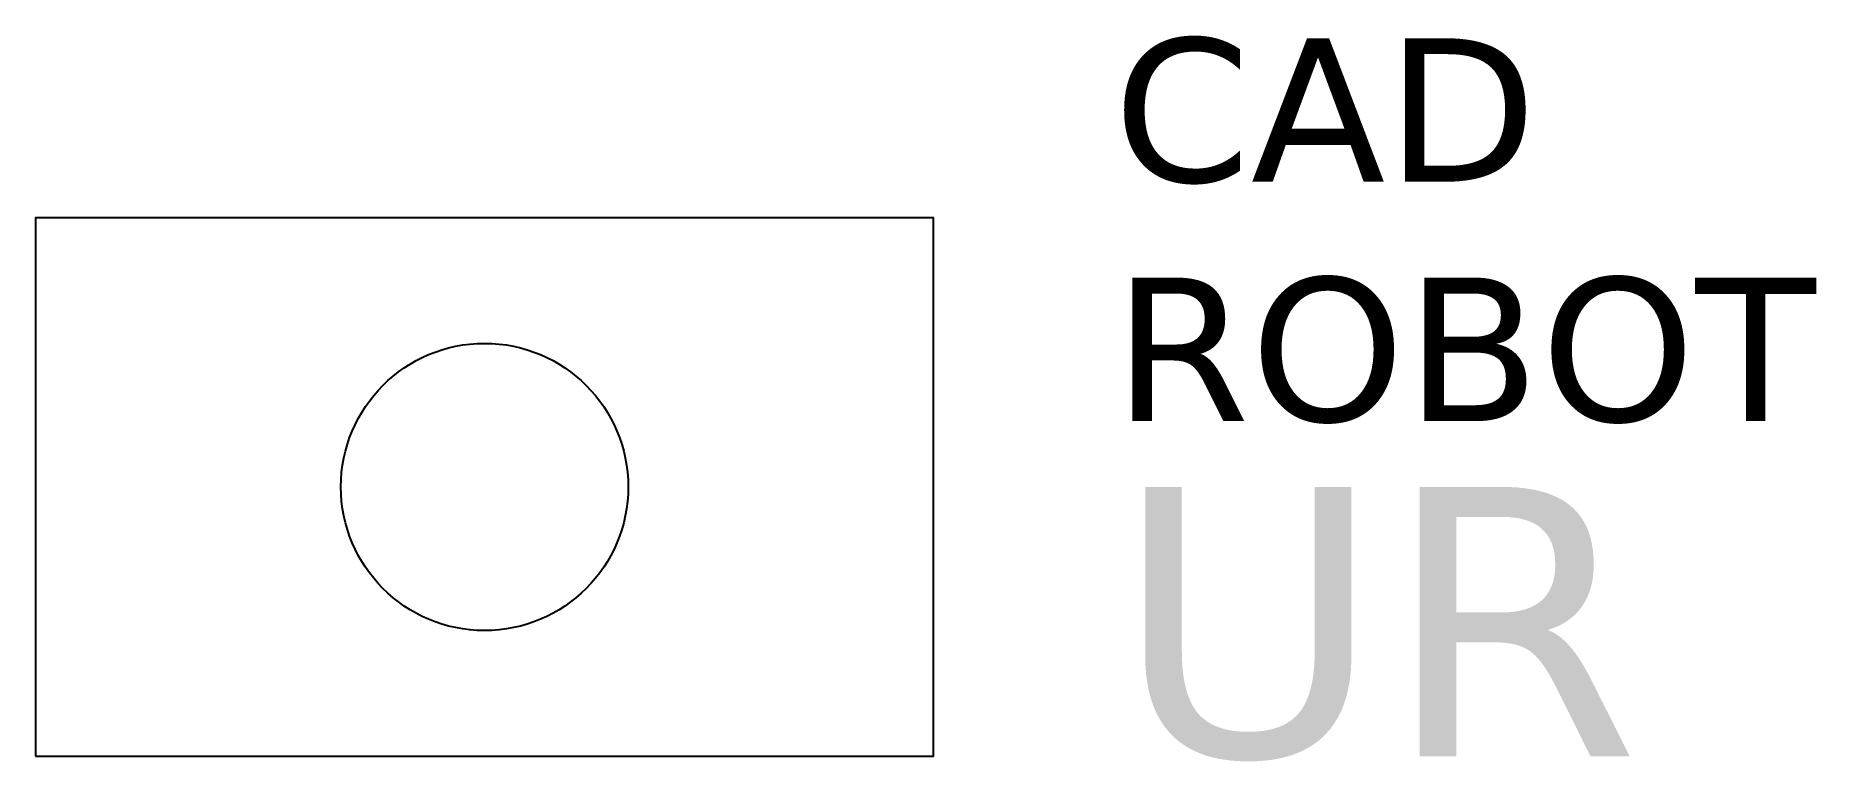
# Model space of a CAD drawing. Header units: metres. Extents: x 0 to 99.2, y -0.3 to 40.1.
import ezdxf

# ---------------------------------------------------------------- set-up
doc = ezdxf.new("R2010")
doc.units = ezdxf.units.M
doc.styles.get("Standard").update_dxf_attribs({"font": 'DejaVuSans.ttf'})

msp = doc.modelspace()

# ---------------------------------------------------------------- linework, layer by layer
msp.add_lwpolyline([(0, 0), (50, 0), (50, 30), (0, 30)], close=True)
msp.add_circle((25, 15), 8)

# ---------------------------------------------------------------- texts
msp.add_text('UR', height=15).set_placement((60, 0))
at = {"insert": (60, 40), "char_height": 8, "attachment_point": 1}
msp.add_mtext('CAD\\PROBOT', dxfattribs=at)

doc.saveas('drawing.dxf')
